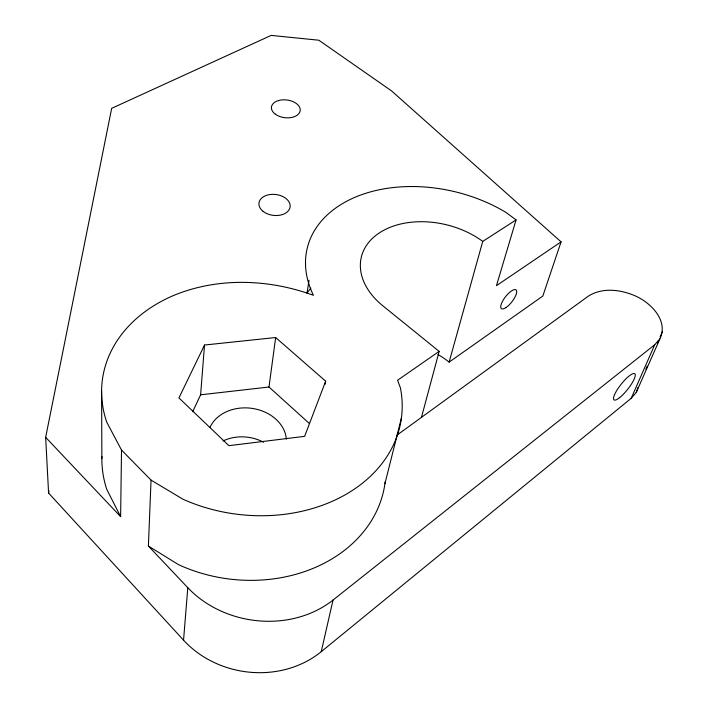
<?xml version="1.0" encoding="UTF-8"?>
<svg xmlns="http://www.w3.org/2000/svg" width="708" height="708" viewBox="0 0 708 708"><rect width="100%" height="100%" fill="white"/><g stroke="black" fill="none" stroke-linecap="round" stroke-linejoin="round"><path stroke-width="1.06" d="M45.657 437.332L120.626 516.645L121.511 450.04L106.749 422.18A150.733 116.36 6.8 0 1 173.602 295.475C217.922 277.102 268.783 278.97 313.414 295.298A130.688 89.721 13.7 0 1 354.628 197.444A130.688 89.721 13.7 0 1 505.848 212.338L516.079 219.896L496.45 285.678L561.072 241.853L391.533 90.881L318.821 40.214L271.155 35.4L111.678 108.333L45.657 437.332L48.587 493.034L183.549 640.174A94.394 82.641 9.5 0 0 321.246 651.679L631.2 398.303L636.253 392.427L659.9 338.866C668.609 320.848 651.325 303.263 635.952 296.192C621.093 289.572 602.517 287.041 588.171 296.263L396.754 435.314M659.9 338.866L654.732 344.734L333.026 600.057A99.403 84.137 9.2 0 1 187.797 587.702L148.397 546.027L151.043 480.113L121.511 450.04M192.691 411.693L200.612 394.807L204.523 345.035L275.66 337.521L325.662 381.178L325.078 384.373M183.549 640.174L187.797 587.702M309.502 423.605L268.987 387.019L275.66 337.521M309.024 280.271L307.015 293.262A124.086 89.695 14.4 0 1 310.874 288.112M48.587 493.034L49.002 490.865M321.246 651.679L333.026 600.057M384.931 483.67L401.392 418.154M421.472 417.357L439.155 351.38L382.86 305.821A75.057 51.445 13.7 0 1 379.78 232.613A75.057 51.445 13.7 0 1 482.741 241.401L516.079 219.896M437.925 354.54A68.163 51.233 15 0 1 449.12 362.124L482.741 241.401M561.072 241.853L542.832 296.05L449.12 362.124M636.253 392.427L638.014 387.373M325.662 381.178L304.635 436.34L228.914 445.677L178.929 397.923L204.523 345.035M631.2 398.303L654.732 344.734M645.855 369.178L647.192 366.151M657.44 342.902L658.334 340.875M660.113 336.831L662.343 331.778M439.155 351.38L397.595 380.24L400.401 387.878A150.733 116.36 6.8 0 1 339.849 497.68A150.733 116.36 6.8 0 1 183.009 499.246L151.043 480.113M200.612 394.807L268.987 387.019M148.397 546.027L178.434 564.612A142.326 115.032 6.7 0 0 385.205 481.555M120.626 516.645L106.731 489.299A142.326 115.032 6.7 0 1 101.908 456.465M101.598 391.046L101.872 458.625M210.081 427.269A39.391 31.373 6.8 0 1 252.588 408.454A39.391 31.373 6.8 0 1 286.333 439.137M223.029 440.951A38.409 31.196 6.7 0 1 263.5 442.208M263.111 211.356A15.7 10.496 7 0 0 289.501 209.019A15.7 10.496 7 0 0 271.031 194.426A15.7 10.496 7 0 0 263.111 211.356M275.341 114.183A14.47 8.912 7 0 0 299.617 112.448A14.47 8.912 7 0 0 282.501 99.863A14.47 8.912 7 0 0 275.341 114.183M506.14 307.449A11.894 4.08 -52 0 0 516.583 290.652A11.894 4.08 -52 0 0 503.485 299.626A11.894 4.08 -52 0 0 506.14 307.449M619.668 397.613A16.735 4.142 -51.5 0 0 635.253 374.62A16.735 4.142 -51.5 0 0 618.217 388.214A16.735 4.142 -51.5 0 0 619.668 397.613"/></g></svg>
